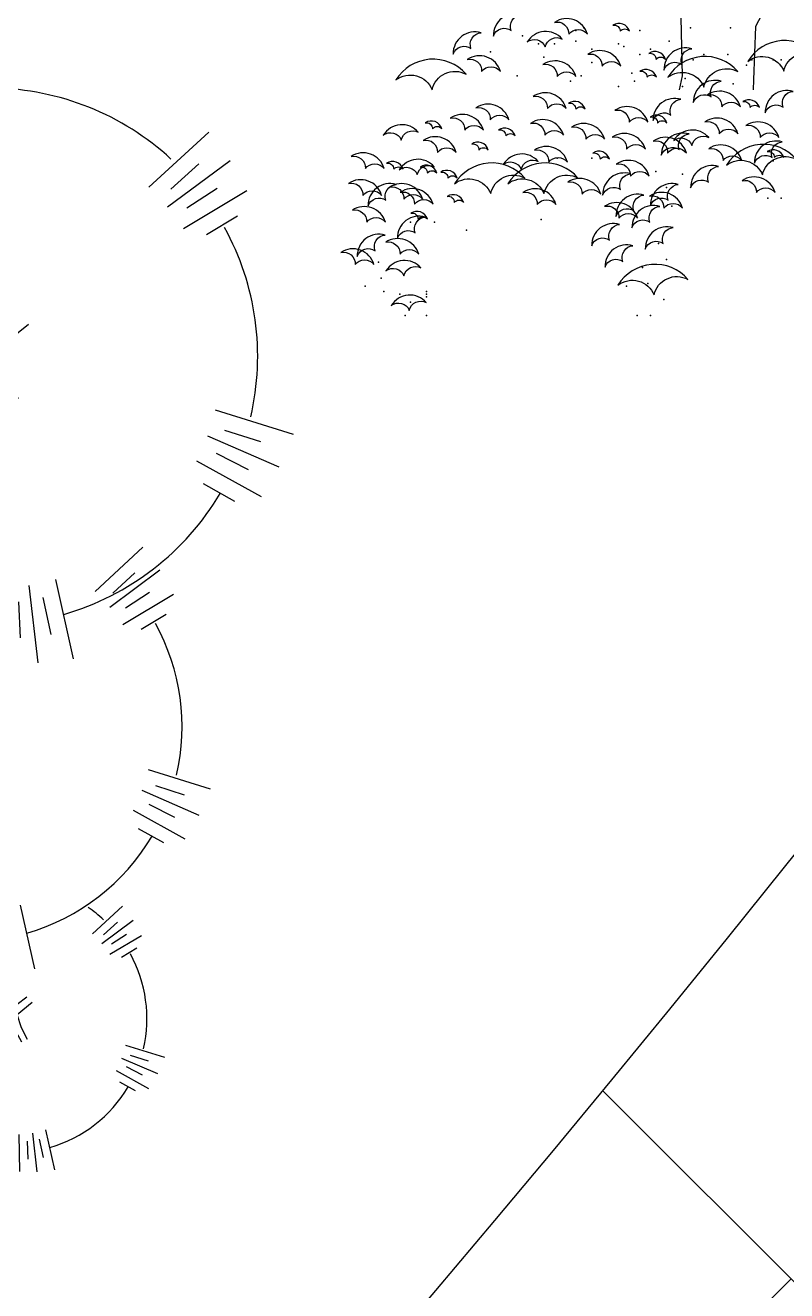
# Model space of a CAD drawing. Header units: millimetres. Extents: x 209.8 to 281.8, y 45 to 110.
# Drawn here: x 250.23 to 250.655, y 79.523 to 80.23 of the extents above; entities that cross this region are included whole.
import ezdxf

# ---------------------------------------------------------------- set-up
doc = ezdxf.new("R2010")
doc.units = ezdxf.units.MM
doc.header["$LTSCALE"] = 0.65
for name, color, linetype in [('ARBOLES', 95, 'Continuous'), ('cajones', 235, 'Continuous'), ('plazaacceso', 251, 'Continuous')]:
    doc.layers.add(name, color=color, linetype=linetype)

# ---------------------------------------------------------------- blocks, each defined once
blk = doc.blocks.new('arb-pl51')
for p, q in [((0.06612, -0.07211), (0.04417, -0.11386)), ((-0.01017, -0.15047), (-0.01101, -0.10734)), ((0.04417, -0.11386), (0.04278, -0.15349)), ((-0.01224, -0.16087), (-0.01017, -0.15047)), ((0.04278, -0.15349), (0.04266, -0.16087))]:
    blk.add_line(p, q)
for points in [[(-0.1376, -0.1167, -0.500189), (-0.13009, -0.10498, 0.508573), (-0.15087, -0.12089, -0.500189)], [(-0.09472, -0.11958, -0.500189), (-0.08081, -0.11958, 0.508573), (-0.10541, -0.11068, -0.500189)], [(-0.0565, -0.11728, -0.500189), (-0.04954, -0.11728, 0.508573), (-0.06185, -0.11283, -0.500189)], [(-0.16755, -0.13014, -0.500189), (-0.16004, -0.11842, 0.508573), (-0.18082, -0.13433, -0.500189)], [(-0.11227, -0.12894, -0.500189), (-0.09962, -0.12314, 0.508573), (-0.1257, -0.1253, -0.500189)], [(-0.06991, -0.14342, -0.500189), (-0.056, -0.14341, 0.508573), (-0.0806, -0.13451, -0.500189)], [(-0.01062, -0.14206, -0.500189), (-0.00311, -0.13035, 0.508573), (-0.02388, -0.14626, -0.500189)], [(0.06541, -0.14703, -0.500189), (0.09071, -0.13543, 0.508573), (0.03855, -0.13975, -0.500189)], [(-0.19654, -0.16091, -0.500189), (-0.17124, -0.14932, 0.508573), (-0.22339, -0.15363, -0.500189)], [(-0.1596, -0.14723, -0.500189), (-0.14568, -0.14723, 0.508573), (-0.17029, -0.13833, -0.500189)], [(-0.10331, -0.15105, -0.500189), (-0.08939, -0.15104, 0.508573), (-0.114, -0.14214, -0.500189)], [(-0.02979, -0.13825, -0.500189), (-0.02283, -0.13825, 0.508573), (-0.03513, -0.1338, -0.500189)], [(0.00588, -0.15893, -0.500189), (0.03117, -0.14733, 0.508573), (-0.02098, -0.15164, -0.500189)], [(-0.03647, -0.1516, -0.500189), (-0.02951, -0.1516, 0.508573), (-0.04181, -0.14715, -0.500189)], [(0.01123, -0.16628, -0.500189), (0.01874, -0.15456, 0.508573), (-0.00203, -0.17047, -0.500189)], [(-0.1106, -0.1748, -0.500189), (-0.09669, -0.1748, 0.508573), (-0.1213, -0.1659, -0.500189)], [(-0.08956, -0.17536, -0.500189), (-0.0826, -0.17536, 0.508573), (-0.09491, -0.17091, -0.500189)], [(-0.01872, -0.17971, -0.500189), (-0.01121, -0.168, 0.508573), (-0.03198, -0.18391, -0.500189)], [(0.01918, -0.17366, -0.500189), (0.0331, -0.17365, 0.508573), (0.00849, -0.16475, -0.500189)], [(0.04023, -0.17421, -0.500189), (0.04718, -0.17421, 0.508573), (0.03488, -0.16976, -0.500189)], [(0.06479, -0.17379, -0.500189), (0.0723, -0.16208, 0.508573), (0.05153, -0.17799, -0.500189)], [(-0.15316, -0.18332, -0.500189), (-0.13925, -0.18331, 0.508573), (-0.16385, -0.17441, -0.500189)], [(-0.04973, -0.18513, -0.500189), (-0.03582, -0.18513, 0.508573), (-0.06042, -0.17623, -0.500189)], [(-0.21943, -0.19835, -0.500189), (-0.20678, -0.19255, 0.508573), (-0.23286, -0.19471, -0.500189)], [(-0.19624, -0.19, -0.500189), (-0.18929, -0.18999, 0.508573), (-0.20159, -0.18554, -0.500189)], [(-0.17224, -0.19094, -0.500189), (-0.15833, -0.19094, 0.508573), (-0.18293, -0.18204, -0.500189)], [(-0.11251, -0.19483, -0.500189), (-0.0986, -0.19482, 0.508573), (-0.1232, -0.18592, -0.500189)], [(-0.08198, -0.19769, -0.500189), (-0.06807, -0.19768, 0.508573), (-0.09267, -0.18878, -0.500189)], [(-0.02869, -0.18569, -0.500189), (-0.02173, -0.18569, 0.508573), (-0.03403, -0.18124, -0.500189)], [(0.01727, -0.19368, -0.500189), (0.03119, -0.19367, 0.508573), (0.00658, -0.18477, -0.500189)], [(0.0478, -0.19654, -0.500189), (0.06172, -0.19653, 0.508573), (0.03711, -0.18763, -0.500189)], [(-0.19248, -0.20755, -0.500189), (-0.17857, -0.20755, 0.508573), (-0.20317, -0.19865, -0.500189)], [(-0.14166, -0.19531, -0.500189), (-0.1347, -0.19531, 0.508573), (-0.147, -0.19086, -0.500189)], [(-0.05164, -0.20516, -0.500189), (-0.03773, -0.20515, 0.508573), (-0.06233, -0.19625, -0.500189)], [(-0.02111, -0.20802, -0.500189), (-0.00719, -0.20801, 0.508573), (-0.0318, -0.19911, -0.500189)], [(-0.0126, -0.20552, -0.500189), (-0.00509, -0.19381, 0.508573), (-0.02587, -0.20972, -0.500189)], [(-0.00312, -0.20231, -0.500189), (0.00952, -0.19652, 0.508573), (-0.01655, -0.19867, -0.500189)], [(-0.16169, -0.2058, -0.500189), (-0.15474, -0.2058, 0.508573), (-0.16704, -0.20135, -0.500189)], [(-0.10965, -0.21485, -0.500189), (-0.09574, -0.21484, 0.508573), (-0.12034, -0.20594, -0.500189)], [(-0.07143, -0.21254, -0.500189), (-0.06448, -0.21254, 0.508573), (-0.07678, -0.20809, -0.500189)], [(0.02014, -0.2137, -0.500189), (0.03405, -0.2137, 0.508573), (0.00944, -0.2048, -0.500189)], [(0.04953, -0.22437, -0.500189), (0.07483, -0.21278, 0.508573), (0.02268, -0.21709, -0.500189)], [(0.05669, -0.21144, -0.500189), (0.0642, -0.19973, 0.508573), (0.04343, -0.21564, -0.500189)], [(0.05835, -0.2114, -0.500189), (0.06531, -0.21139, 0.508573), (0.05301, -0.20694, -0.500189)], [(-0.24613, -0.21957, -0.500189), (-0.23222, -0.21956, 0.508573), (-0.25683, -0.21066, -0.500189)], [(-0.22509, -0.22012, -0.500189), (-0.21813, -0.22012, 0.508573), (-0.23043, -0.21567, -0.500189)], [(-0.20752, -0.22413, -0.500189), (-0.19487, -0.21833, 0.508573), (-0.22095, -0.22049, -0.500189)], [(-0.15288, -0.23825, -0.500189), (-0.12758, -0.22666, 0.508573), (-0.17974, -0.23097, -0.500189)], [(-0.13013, -0.22016, -0.500189), (-0.11748, -0.21436, 0.508573), (-0.14356, -0.21652, -0.500189)], [(-0.11319, -0.23825, -0.500189), (-0.08789, -0.22666, 0.508573), (-0.14005, -0.23097, -0.500189)], [(-0.04878, -0.22518, -0.500189), (-0.03486, -0.22517, 0.508573), (-0.05947, -0.21627, -0.500189)], [(-0.20003, -0.22294, -0.500189), (-0.19307, -0.22293, 0.508573), (-0.20538, -0.21848, -0.500189)], [(-0.18477, -0.22675, -0.500189), (-0.17781, -0.22675, 0.508573), (-0.19011, -0.2223, -0.500189)], [(-0.05626, -0.23527, -0.500189), (-0.04875, -0.22356, 0.508573), (-0.06952, -0.23946, -0.500189)], [(0.00925, -0.22974, -0.500189), (0.01676, -0.21802, 0.508573), (-0.00402, -0.23393, -0.500189)], [(0.04494, -0.23754, -0.500189), (0.05886, -0.23753, 0.508573), (0.03425, -0.22863, -0.500189)], [(-0.24804, -0.23959, -0.500189), (-0.23413, -0.23958, 0.508573), (-0.25873, -0.23069, -0.500189)], [(-0.23089, -0.2432, -0.500189), (-0.22338, -0.23149, 0.508573), (-0.24416, -0.2474, -0.500189)], [(-0.21751, -0.24245, -0.500189), (-0.2036, -0.24244, 0.508573), (-0.2282, -0.23355, -0.500189)], [(-0.20963, -0.24622, -0.500189), (-0.19571, -0.24621, 0.508573), (-0.22032, -0.23731, -0.500189)], [(-0.11824, -0.24631, -0.500189), (-0.10432, -0.24631, 0.508573), (-0.12893, -0.23741, -0.500189)], [(-0.08484, -0.23868, -0.500189), (-0.07093, -0.23868, 0.508573), (-0.09554, -0.22978, -0.500189)], [(-0.0207, -0.24317, -0.500189), (-0.01319, -0.23146, 0.508573), (-0.03397, -0.24737, -0.500189)], [(-0.17999, -0.24487, -0.500189), (-0.17304, -0.24486, 0.508573), (-0.18534, -0.24041, -0.500189)], [(-0.05736, -0.25664, -0.500189), (-0.04345, -0.25664, 0.508573), (-0.06806, -0.24774, -0.500189)], [(-0.04634, -0.25114, -0.500189), (-0.03883, -0.23942, 0.508573), (-0.0596, -0.25533, -0.500189)], [(-0.02397, -0.24901, -0.500189), (-0.01006, -0.24901, 0.508573), (-0.03466, -0.24011, -0.500189)], [(-0.24518, -0.25961, -0.500189), (-0.23127, -0.25961, 0.508573), (-0.25587, -0.25071, -0.500189)], [(-0.20696, -0.25731, -0.500189), (-0.2, -0.2573, 0.508573), (-0.21231, -0.25286, -0.500189)], [(-0.03441, -0.25948, -0.500189), (-0.0269, -0.24777, 0.508573), (-0.04768, -0.26368, -0.500189)], [(-0.20904, -0.26742, -0.500189), (-0.20153, -0.2557, 0.508573), (-0.22231, -0.27161, -0.500189)], [(-0.06436, -0.27292, -0.500189), (-0.05685, -0.26121, 0.508573), (-0.07763, -0.27711, -0.500189)], [(-0.02449, -0.27535, -0.500189), (-0.01698, -0.26363, 0.508573), (-0.03775, -0.27954, -0.500189)], [(-0.23899, -0.28085, -0.500189), (-0.23148, -0.26914, 0.508573), (-0.25226, -0.28505, -0.500189)], [(-0.22037, -0.28345, -0.500189), (-0.20646, -0.28344, 0.508573), (-0.23106, -0.27454, -0.500189)], [(-0.25377, -0.29108, -0.500189), (-0.23985, -0.29107, 0.508573), (-0.26446, -0.28217, -0.500189)], [(-0.05444, -0.28879, -0.500189), (-0.04693, -0.27707, 0.508573), (-0.0677, -0.29298, -0.500189)], [(-0.21744, -0.29949, -0.500189), (-0.2048, -0.29369, 0.508573), (-0.23087, -0.29584, -0.500189)], [(-0.03126, -0.31376, -0.500189), (-0.00597, -0.30217, 0.508573), (-0.05812, -0.30648, -0.500189)], [(-0.21348, -0.32527, -0.500189), (-0.20083, -0.31947, 0.508573), (-0.2269, -0.32162, -0.500189)]]:
    blk.add_lwpolyline(points, format="xyb", close=True)
for p in [(-0.12921, -0.12076), (-0.08952, -0.1168), (-0.08356, -0.11481), (-0.04189, -0.1168), (-0.00419, -0.11481), (0.02558, -0.11481), (-0.1173, -0.12671), (-0.10539, -0.12671), (-0.08952, -0.12473), (-0.07761, -0.13068), (-0.05777, -0.12671), (-0.0538, -0.1287), (-0.03395, -0.13068), (-0.02006, -0.12473), (-0.15302, -0.13266), (-0.11333, -0.13663), (-0.07761, -0.14059), (-0.04189, -0.13465), (-0.0022, -0.13861), (0.00574, -0.13465), (0.0236, -0.13465), (0.04146, -0.13861), (0.05733, -0.13861), (0.06329, -0.13861), (-0.13318, -0.15051), (-0.08555, -0.15051), (-0.04784, -0.14853), (0.03749, -0.14258), (-0.09349, -0.15448), (-0.05777, -0.15844), (-0.04586, -0.15448), (-0.01014, -0.15844), (-0.00815, -0.15249), (0.02757, -0.15646), (-0.10341, -0.21199), (-0.07761, -0.21199), (0.05733, -0.21397), (-0.02998, -0.2219), (-0.01014, -0.22389), (-0.02205, -0.2338), (0.05336, -0.24173), (0.06329, -0.24173), (-0.01808, -0.24768), (-0.21255, -0.25958), (-0.19469, -0.25958), (-0.11532, -0.2576), (-0.17088, -0.26553), (-0.028, -0.27545), (-0.23637, -0.28933), (-0.02205, -0.28735), (-0.23438, -0.30123), (-0.03991, -0.29329), (-0.24629, -0.30718), (-0.05181, -0.30718), (-0.03594, -0.30519), (-0.2324, -0.31114), (-0.22049, -0.31313), (-0.21255, -0.31907), (-0.20065, -0.31114), (-0.20065, -0.31313), (-0.20065, -0.31511), (-0.02403, -0.31709), (-0.21652, -0.32899), (-0.20065, -0.32899), (-0.20065, -0.32899), (-0.04387, -0.32899), (-0.03395, -0.32899)]:
    blk.add_point(p)
blk = doc.blocks.new('arb-pl47')
for p, q in [((-0.04556, 0.18989), (-0.03887, 0.13224)), ((-0.01975, 0.18951), (-0.01889, 0.13456)), ((-0.07189, 0.18683), (-0.05858, 0.12771)), ((-0.03235, 0.1712), (-0.03107, 0.14438)), ((-0.00693, 0.17415), (-0.00656, 0.14723)), ((-0.05504, 0.16856), (-0.0491, 0.14116)), ((0.15467, 0.12873), (0.11012, 0.08764)), ((0.17049, 0.10746), (0.12391, 0.07284)), ((0.14727, 0.10501), (0.12652, 0.08616)), ((0.18306, 0.08492), (0.1359, 0.0567)), ((0.16091, 0.08667), (0.13832, 0.07216)), ((-0.21174, 0.06616), (-0.16372, 0.03943)), ((-0.19203, 0.06959), (-0.16853, 0.05645)), ((0.17617, 0.06613), (0.15304, 0.05235)), ((-0.22497, 0.044), (-0.1717, 0.02098)), ((-0.20218, 0.0461), (-0.17832, 0.0338)), ((-0.23549, 0.01968), (-0.17763, 0.00164)), ((-0.21124, 0.02513), (-0.18455, 0.01657)), ((-0.03264, -0.01962), (-0.04588, -0.00555)), ((0.0121, -0.00685), (-0.00223, -0.01751)), ((-0.00223, -0.01751), (-0.0173, -0.02529)), ((-0.0023, -0.03237), (0.02044, -0.01432)), ((-0.03206, -0.02602), (-0.04561, -0.01901)), ((-0.0173, -0.02529), (-0.03264, -0.01962)), ((-0.02407, -0.03488), (-0.03206, -0.02602)), ((-0.02618, -0.04328), (-0.02407, -0.03488)), ((0.00432, -0.0525), (-0.0023, -0.03237)), ((-0.04538, -0.053), (-0.02618, -0.04328)), ((-0.03097, -0.05367), (-0.03844, -0.06606)), ((-0.01516, -0.04875), (-0.03097, -0.05367)), ((-0.00667, -0.05269), (-0.01516, -0.04875)), ((0.00482, -0.07376), (-0.00667, -0.05269)), ((0.01308, -0.0699), (0.00432, -0.0525)), ((0.21764, -0.09653), (0.15978, -0.07849)), ((0.19339, -0.10198), (0.1667, -0.09343)), ((0.20712, -0.12086), (0.15385, -0.09783)), ((0.18433, -0.12296), (0.16047, -0.11065)), ((0.19389, -0.14302), (0.14587, -0.11629)), ((-0.19402, -0.14299), (-0.17089, -0.12921)), ((-0.20091, -0.16178), (-0.15375, -0.13355)), ((0.17418, -0.14645), (0.15068, -0.1333)), ((-0.18834, -0.18431), (-0.14176, -0.14969)), ((-0.17876, -0.16353), (-0.15617, -0.14901)), ((-0.17252, -0.20558), (-0.12797, -0.1645)), ((-0.16513, -0.18186), (-0.14437, -0.16302)), ((0.10563, -0.18057), (0.06999, -0.21344)), ((0.11828, -0.19759), (0.08102, -0.22528)), ((0.05404, -0.26369), (0.04073, -0.20456)), ((0.09971, -0.19955), (0.08311, -0.21462)), ((0.0019, -0.26637), (0.00104, -0.21142)), ((0.02771, -0.26674), (0.02101, -0.2091)), ((0.12834, -0.21562), (0.09062, -0.23819)), ((0.11062, -0.21422), (0.09255, -0.22583)), ((-0.01092, -0.25101), (-0.01129, -0.22408)), ((0.0145, -0.24805), (0.01322, -0.22124)), ((0.03719, -0.24542), (0.03125, -0.21802)), ((-0.1875, -0.23062), (-0.14909, -0.25201)), ((-0.17173, -0.22788), (-0.15293, -0.2384)), ((0.12283, -0.23065), (0.10432, -0.24167)), ((-0.19808, -0.24835), (-0.15547, -0.26677)), ((-0.17985, -0.24667), (-0.16076, -0.25652)), ((-0.1871, -0.26345), (-0.16574, -0.27029)), ((-0.2065, -0.26781), (-0.16021, -0.28224)), ((-0.04422, -0.29925), (-0.05481, -0.28799)), ((-0.00842, -0.28904), (-0.01989, -0.29756)), ((-0.04375, -0.30436), (-0.0546, -0.29876)), ((-0.03195, -0.30379), (-0.04422, -0.29925)), ((-0.01989, -0.29756), (-0.03195, -0.30379)), ((-0.01995, -0.30945), (-0.00176, -0.29501)), ((-0.03737, -0.31146), (-0.04375, -0.30436)), ((-0.01466, -0.32555), (-0.01995, -0.30945)), ((-0.05441, -0.32595), (-0.03905, -0.31818)), ((-0.03905, -0.31818), (-0.03737, -0.31146)), ((-0.04288, -0.32649), (-0.04886, -0.3364)), ((-0.03023, -0.32256), (-0.04288, -0.32649)), ((-0.02344, -0.32571), (-0.03023, -0.32256)), ((-0.01425, -0.34256), (-0.02344, -0.32571)), ((-0.00765, -0.33947), (-0.01466, -0.32555)), ((0.156, -0.36078), (0.10971, -0.34635)), ((0.14759, -0.38024), (0.10497, -0.36182)), ((0.13661, -0.36514), (0.11525, -0.3583)), ((0.13701, -0.39797), (0.09859, -0.37658)), ((0.12935, -0.38192), (0.11027, -0.37207)), ((-0.17884, -0.41297), (-0.14111, -0.3904)), ((-0.17333, -0.39794), (-0.15482, -0.38692)), ((0.12123, -0.40071), (0.10243, -0.39019)), ((-0.16878, -0.431), (-0.13152, -0.40331)), ((-0.16111, -0.41437), (-0.14304, -0.40276)), ((-0.15021, -0.42904), (-0.1336, -0.41397)), ((-0.15613, -0.44802), (-0.12049, -0.41515)), ((0.00406, -0.49695), (-0.0013, -0.45083)), ((0.02512, -0.4945), (0.01448, -0.4472)), ((0.0904, -0.44799), (0.06813, -0.46854)), ((-0.01658, -0.49665), (-0.01727, -0.45269)), ((-0.00651, -0.482), (-0.00753, -0.46054)), ((0.01165, -0.47989), (0.00689, -0.45797)), ((0.09831, -0.45863), (0.07502, -0.47594)), ((0.0867, -0.45985), (0.07632, -0.46928)), ((-0.02684, -0.48436), (-0.02714, -0.46282)), ((0.1046, -0.4699), (0.08102, -0.48401)), ((0.09352, -0.46902), (0.08222, -0.47628)), ((-0.09281, -0.47928), (-0.0688, -0.49264)), ((-0.08295, -0.47756), (-0.0712, -0.48414)), ((0.10115, -0.47929), (0.08958, -0.48618)), ((-0.08802, -0.48931), (-0.07609, -0.49546)), ((-0.09942, -0.49036), (-0.07278, -0.50187)), ((-0.10468, -0.50252), (-0.07575, -0.51154)), ((-0.09256, -0.49979), (-0.07921, -0.50407)), ((-0.00326, -0.52217), (-0.00988, -0.51513)), ((0.01912, -0.51579), (0.01195, -0.52111)), ((-0.00296, -0.52537), (-0.00974, -0.52186)), ((0.00442, -0.525), (-0.00326, -0.52217)), ((0.00103, -0.5298), (-0.00296, -0.52537)), ((0.01195, -0.52111), (0.00442, -0.525)), ((0.01191, -0.52854), (0.02328, -0.51952)), ((-0.00962, -0.53886), (-0.00002, -0.534)), ((0.00549, -0.53674), (-0.00242, -0.5392)), ((-0.00002, -0.534), (0.00103, -0.5298)), ((0.00973, -0.5387), (0.00549, -0.53674)), ((0.01522, -0.53861), (0.01191, -0.52854)), ((-0.00242, -0.5392), (-0.00616, -0.54539)), ((0.01548, -0.54924), (0.00973, -0.5387)), ((0.0196, -0.54731), (0.01522, -0.53861)), ((0.12188, -0.56062), (0.09295, -0.5516)), ((0.11663, -0.57279), (0.08999, -0.56128)), ((0.10976, -0.56335), (0.09641, -0.55907)), ((0.11001, -0.58387), (0.086, -0.5705)), ((0.10523, -0.57384), (0.0933, -0.56768)), ((-0.08739, -0.59325), (-0.06381, -0.57914)), ((-0.08395, -0.58385), (-0.07238, -0.57696)), ((0.10015, -0.58558), (0.0884, -0.57901)), ((-0.0811, -0.60451), (-0.05781, -0.5872)), ((-0.07631, -0.59412), (-0.06502, -0.58687)), ((-0.0695, -0.60329), (-0.05912, -0.59387)), ((-0.0732, -0.61515), (-0.05092, -0.59461)), ((0.01402, -0.64554), (0.01359, -0.61807)), ((0.02692, -0.64573), (0.02357, -0.61691)), ((0.03166, -0.63507), (0.02869, -0.62137)), ((0.04008, -0.6442), (0.03343, -0.61464)), ((0.0076, -0.63786), (0.00742, -0.6244)), ((0.02031, -0.63639), (0.01968, -0.62298))]:
    blk.add_line(p, q)
for centre, radius, start, end in [((-0.00893, -0.03843), 0.2, 47.36475, 88.98285), ((-0.00893, -0.03843), 0.2, 107.09371, 147.89728), ((-0.00893, -0.03843), 0.2, 347.00293, 28.72185), ((-0.00893, -0.03843), 0.2, 168.3411, 208.53039), ((-0.00893, -0.03843), 0.2, 286.1455, 329.35847), ((-0.00893, -0.03843), 0.2, 227.39281, 268.70523), ((-0.02525, -0.31429), 0.16, 132.07464, 147.89728), ((-0.02525, -0.31429), 0.16, 347.00293, 28.72185), ((-0.02525, -0.31429), 0.16, 168.3411, 208.53039), ((-0.02525, -0.31429), 0.16, 286.1455, 329.35847), ((-0.02525, -0.31429), 0.16, 227.39281, 268.70523), ((0.0086, -0.53157), 0.1, 47.36475, 55.81543), ((0.0086, -0.53157), 0.1, 138.7754, 147.89728), ((0.0086, -0.53157), 0.1, 347.00293, 28.72185), ((0.0086, -0.53157), 0.1, 168.3411, 208.53039), ((0.0086, -0.53157), 0.1, 286.1455, 329.35847), ((0.0086, -0.53157), 0.1, 227.39281, 268.70523)]:
    blk.add_arc(centre, radius, start, end)

msp = doc.modelspace()

# ---------------------------------------------------------------- hatches: boundary and pattern name
at = {"layer": 'plazaacceso'}
h = msp.add_hatch(dxfattribs=at)
h.set_pattern_fill('AR-HBONE,_O', color=256, scale=0.003)
h.set_pattern_definition([(45, (0, 0), (4e-17, 0.4310523), [0.9144, -0.3048]), (135, (0.21553, 0.21553), (4e-17, 0.4310523), [0.9144, -0.3048])])
h.paths.add_polyline_path([(258.11516, 79.3509), (257.96805, 79.70817), (250.61215, 79.70817, -0.007522), (250.39224, 79.44498, -0.204143), (249.99052, 76.4531), (259.3084, 76.4531), (259.06705, 77.03921)])
h.paths.add_polyline_path([(257.16327, 81.66259), (256.21138, 83.97427), (255.25948, 86.28596), (255.01269, 86.8853), (253.15502, 86.8853, -0.171915), (250.61215, 79.70817), (257.96805, 79.70817)])

# ---------------------------------------------------------------- linework, layer by layer
at = {"layer": 'cajones'}
msp.add_arc((241.75502, 86.8853), 11.4, 319.257537, 23.469947, dxfattribs=at)

# ---------------------------------------------------------------- block references
at = {"layer": 'ARBOLES', "xscale": 0.75, "yscale": 0.75, "zscale": 0.75}
for name, p in [('arb-pl51', (250.60407, 80.31455)), ('arb-pl47', (250.21598, 80.07364))]:
    msp.add_blockref(name, p, dxfattribs=at)

doc.saveas('drawing.dxf')
